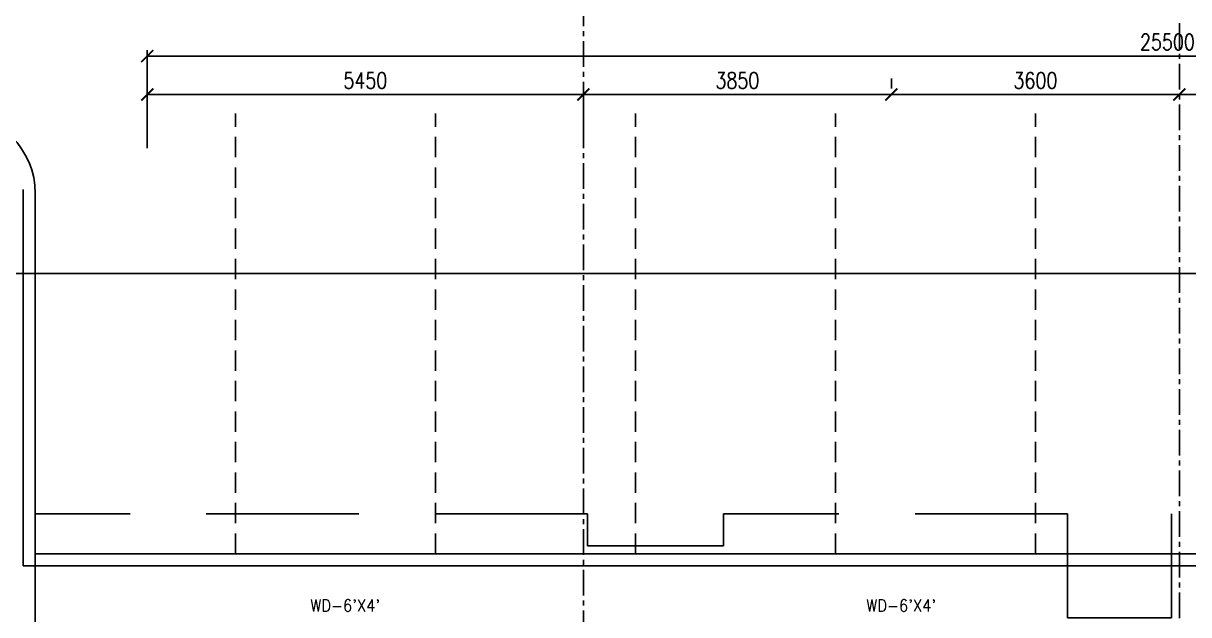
# Model space of a CAD drawing. Header units: millimetres. Extents: x -1288794 to 2153086, y -2701644 to -1335282.
# Drawn here: x 1609548 to 1624114, y -1473830 to -1466443 of the extents above; entities that cross this region are included whole.
import ezdxf

# ---------------------------------------------------------------- set-up
doc = ezdxf.new("R2010")
doc.units = ezdxf.units.MM
doc.header["$LTSCALE"] = 100
doc.header["$PDMODE"] = 34
for name, pattern in [('CENTER', [50.8, 31.75, -6.35, 6.35, -6.35]), ('DASHED', [19.05, 12.7, -6.35]), ('DASHED2', [9.525, 6.35, -3.175])]:
    doc.linetypes.add(name, pattern=pattern)
for name, color, linetype in [('A-ANNO-DIMS', 1, 'Continuous'), ('A-ANNO-TEXT', 8, 'Continuous'), ('A-AREA', 8, 'CENTER'), ('A-FLOR-OVHD', 4, 'DASHED2'), ('A-GRID', 253, 'CENTER'), ('L-WALK', 8, 'Continuous')]:
    doc.layers.add(name, color=color, linetype=linetype)
doc.styles.add('ROMANS', font='romans.shx', dxfattribs={"width": 0.8})
doc.dimstyles.new('100 of DIM2', dxfattribs={"dimscale": 0, "dimtxt": 200, "dimasz": 150, "dimexe": 75, "dimexo": 200, "dimgap": 75, "dimtad": 1, "dimdec": 0, "dimrnd": 5, "dimzin": 0, "dimdsep": 46, "dimtxsty": 'ROMANS', "dimblk": 'ARCHTICK', "dimcen": 100, "dimclrd": 94, "dimclre": 94, "dimclrt": 2, "dimadec": 0, "dimazin": 0, "dimtfac": 1, "dimtdec": 0, "dimtofl": 0, "dimtmove": 2, "dimatfit": 3, "dimldrblk": 'OPEN90', "dimfxl": 75, "dimtolj": 1, "dimtzin": 0, "dimarcsym": 0})

# ---------------------------------------------------------------- blocks, each defined once
blk = doc.blocks.new('_ArchTick')
at = {"color": 0, "linetype": 'ByBlock', "const_width": 0.15}
blk.add_lwpolyline([(-0.5, -0.5), (0.5, 0.5)], dxfattribs=at)
blk = doc.blocks.new('*D411')
at = {"layer": 'A-ANNO-DIMS', "color": 94, "lineweight": -2, "ltscale": 3, "transparency": 16777216}
for p, q in [((1620398, -1467131), (1620398, -1467256)), ((1623998, -1467131), (1623998, -1467256)), ((1620398, -1467331), (1623998, -1467331))]:
    blk.add_line(p, q, dxfattribs=at)
at = {"layer": 'Defpoints', "color": 0, "ltscale": 3, "transparency": 16777216}
for p in [(1620398, -1467331), (1623998, -1467331), (1623998, -1467331)]:
    blk.add_point(p, dxfattribs=at)
at = {"layer": 'A-ANNO-DIMS', "color": 94, "lineweight": -2, "ltscale": 3, "transparency": 16777216, "xscale": 150, "yscale": 150, "zscale": 150, "rotation": 180}
blk.add_blockref('_ArchTick', (1620398, -1467331), dxfattribs=at)
at = {"layer": 'A-ANNO-DIMS', "color": 94, "lineweight": -2, "ltscale": 3, "transparency": 16777216, "xscale": 150, "yscale": 150, "zscale": 150}
blk.add_blockref('_ArchTick', (1623998, -1467331), dxfattribs=at)
at = {"layer": 'A-ANNO-DIMS', "color": 2, "ltscale": 3, "transparency": 16777216, "insert": (1622198, -1467156), "char_height": 200, "attachment_point": 5, "style": 'ROMANS'}
blk.add_mtext('\\A1;3600', dxfattribs=at)
blk = doc.blocks.new('_Open90')
at = {"color": 0, "linetype": 'ByBlock', "lineweight": -2}
for p, q in [((0, 0), (-1, 0)), ((-0.5, 0.5), (0, 0)), ((0, 0), (-0.5, -0.5))]:
    blk.add_line(p, q, dxfattribs=at)
blk = doc.blocks.new('*D413')
at = {"layer": 'A-ANNO-DIMS', "color": 94, "lineweight": -2, "ltscale": 3, "transparency": 16777216}
for p, q in [((1611098, -1467807), (1611098, -1467256)), ((1611098, -1467331), (1616548, -1467331)), ((1616548, -1467807), (1616548, -1467256))]:
    blk.add_line(p, q, dxfattribs=at)
at = {"layer": 'Defpoints', "color": 0, "ltscale": 3, "transparency": 16777216}
for p in [(1616548, -1467331), (1611098, -1468007), (1616548, -1468007)]:
    blk.add_point(p, dxfattribs=at)
at = {"layer": 'A-ANNO-DIMS', "color": 94, "lineweight": -2, "ltscale": 3, "transparency": 16777216, "xscale": 150, "yscale": 150, "zscale": 150, "rotation": 180}
blk.add_blockref('_ArchTick', (1611098, -1467331), dxfattribs=at)
at = {"layer": 'A-ANNO-DIMS', "color": 94, "lineweight": -2, "ltscale": 3, "transparency": 16777216, "xscale": 150, "yscale": 150, "zscale": 150}
blk.add_blockref('_ArchTick', (1616548, -1467331), dxfattribs=at)
at = {"layer": 'A-ANNO-DIMS', "color": 2, "ltscale": 3, "transparency": 16777216, "insert": (1613823, -1467156), "char_height": 200, "attachment_point": 5, "style": 'ROMANS'}
blk.add_mtext('\\A1;5450', dxfattribs=at)
blk = doc.blocks.new('*D414')
at = {"layer": 'A-ANNO-DIMS', "color": 94, "lineweight": -2, "ltscale": 3, "transparency": 16777216}
for p, q in [((1620398, -1467131), (1620398, -1467256)), ((1616548, -1467807), (1616548, -1467256)), ((1616548, -1467331), (1620398, -1467331))]:
    blk.add_line(p, q, dxfattribs=at)
at = {"layer": 'Defpoints', "color": 0, "ltscale": 3, "transparency": 16777216}
for p in [(1620398, -1467331), (1620398, -1467331), (1616548, -1468007)]:
    blk.add_point(p, dxfattribs=at)
at = {"layer": 'A-ANNO-DIMS', "color": 94, "lineweight": -2, "ltscale": 3, "transparency": 16777216, "xscale": 150, "yscale": 150, "zscale": 150, "rotation": 180}
blk.add_blockref('_ArchTick', (1616548, -1467331), dxfattribs=at)
at = {"layer": 'A-ANNO-DIMS', "color": 94, "lineweight": -2, "ltscale": 3, "transparency": 16777216, "xscale": 150, "yscale": 150, "zscale": 150}
blk.add_blockref('_ArchTick', (1620398, -1467331), dxfattribs=at)
at = {"layer": 'A-ANNO-DIMS', "color": 2, "ltscale": 3, "transparency": 16777216, "insert": (1618473, -1467156), "char_height": 200, "attachment_point": 5, "style": 'ROMANS'}
blk.add_mtext('\\A1;3850', dxfattribs=at)
blk = doc.blocks.new('*D415')
at = {"layer": 'A-ANNO-DIMS', "color": 94, "lineweight": -2, "ltscale": 3, "transparency": 16777216}
for p, q in [((1623998, -1467131), (1623998, -1467256)), ((1628948, -1467131), (1628948, -1467256)), ((1623998, -1467331), (1628948, -1467331))]:
    blk.add_line(p, q, dxfattribs=at)
at = {"layer": 'Defpoints', "color": 0, "ltscale": 3, "transparency": 16777216}
for p in [(1623998, -1467331), (1628948, -1467331), (1628948, -1467331)]:
    blk.add_point(p, dxfattribs=at)
at = {"layer": 'A-ANNO-DIMS', "color": 94, "lineweight": -2, "ltscale": 3, "transparency": 16777216, "xscale": 150, "yscale": 150, "zscale": 150, "rotation": 180}
blk.add_blockref('_ArchTick', (1623998, -1467331), dxfattribs=at)
at = {"layer": 'A-ANNO-DIMS', "color": 94, "lineweight": -2, "ltscale": 3, "transparency": 16777216, "xscale": 150, "yscale": 150, "zscale": 150}
blk.add_blockref('_ArchTick', (1628948, -1467331), dxfattribs=at)
at = {"layer": 'A-ANNO-DIMS', "color": 2, "ltscale": 3, "transparency": 16777216, "insert": (1626473, -1467156), "char_height": 200, "attachment_point": 5, "style": 'ROMANS'}
blk.add_mtext('\\A1;4950', dxfattribs=at)
blk = doc.blocks.new('*D416')
at = {"layer": 'A-ANNO-DIMS', "color": 94, "lineweight": -2, "ltscale": 3, "transparency": 16777216}
for p, q in [((1611098, -1468002), (1611098, -1466776)), ((1611098, -1466851), (1636598, -1466851)), ((1636598, -1468002), (1636598, -1466776))]:
    blk.add_line(p, q, dxfattribs=at)
at = {"layer": 'Defpoints', "color": 0, "ltscale": 3, "transparency": 16777216}
for p in [(1636598, -1466851), (1611098, -1468202), (1636598, -1468202)]:
    blk.add_point(p, dxfattribs=at)
at = {"layer": 'A-ANNO-DIMS', "color": 94, "lineweight": -2, "ltscale": 3, "transparency": 16777216, "xscale": 150, "yscale": 150, "zscale": 150, "rotation": 180}
blk.add_blockref('_ArchTick', (1611098, -1466851), dxfattribs=at)
at = {"layer": 'A-ANNO-DIMS', "color": 94, "lineweight": -2, "ltscale": 3, "transparency": 16777216, "xscale": 150, "yscale": 150, "zscale": 150}
blk.add_blockref('_ArchTick', (1636598, -1466851), dxfattribs=at)
at = {"layer": 'A-ANNO-DIMS', "color": 2, "ltscale": 3, "transparency": 16777216, "insert": (1623848, -1466676), "char_height": 200, "attachment_point": 5, "style": 'ROMANS'}
blk.add_mtext('\\A1;25500', dxfattribs=at)

msp = doc.modelspace()

# ---------------------------------------------------------------- linework, layer by layer
at = {"layer": 'A-AREA', "ltscale": 15}
msp.add_line((1606698.2, -1469568.6), (1638798.2, -1469568.6), dxfattribs=at)
at = {"layer": 'A-FLOR-OVHD', "ltscale": 3}
msp.add_lwpolyline([(1632298.2, -1472568.6), (1623898.2, -1472568.6), (1623898.2, -1473868.6), (1622598.2, -1473868.6), (1622598.2, -1472568.6), (1618298.2, -1472568.6), (1618298.2, -1472968.6), (1616598.2, -1472968.6), (1616598.2, -1472568.6), (1609698.2, -1472568.6), (1609698.2, -1482218.6), (1608698.2, -1482218.6), (1608698.2, -1486718.6)], dxfattribs=at)
at = {"layer": 'A-GRID', "ltscale": 0.1}
for p, q in [((1616548.2, -1465142.6), (1616548.2, -1513277)), ((1623998.2, -1466442.6), (1623998.2, -1514577))]:
    msp.add_line(p, q, dxfattribs=at)
at = {"layer": 'L-WALK', "linetype": 'DASHED', "ltscale": 0.2}
for p, q in [((1612198.2, -1473068.6), (1612198.2, -1467568.6)), ((1614698.2, -1473068.6), (1614698.2, -1467568.6)), ((1617198.2, -1473068.6), (1617198.2, -1467568.6)), ((1619698.2, -1473068.6), (1619698.2, -1467568.6)), ((1622198.2, -1473068.6), (1622198.2, -1467568.6))]:
    msp.add_line(p, q, dxfattribs=at)
at = {"layer": 'L-WALK', "ltscale": 3}
for p, q in [((1609548.2, -1473218.6), (1609548.2, -1468517.4)), ((1609698.2, -1473068.6), (1609698.2, -1468517.4)), ((1609698.2, -1473068.6), (1632198.2, -1473068.6)), ((1609548.2, -1473218.6), (1632298.2, -1473218.6))]:
    msp.add_line(p, q, dxfattribs=at)
msp.add_arc((1608698.2, -1468568.6), 1000, 0, 90, dxfattribs=at)

# ---------------------------------------------------------------- texts
at = {"layer": 'A-ANNO-TEXT', "style": 'ROMANS', "width": 0.9}
for p in [(1613133.2, -1473790.5), (1620082.2, -1473790.5)]:
    msp.add_text("WD-6'X4'", height=150, dxfattribs=at).set_placement(p)

# ---------------------------------------------------------------- dimensions: what is measured, and where the dimension line sits
at = {"layer": 'A-ANNO-DIMS', "ltscale": 3}
for base, p1, p2, picture, middle in [((1636598.2, -1466851.3), (1611098.2, -1468201.9), (1636598.2, -1468201.9), '*D416', (1623848.2, -1466676.3)), ((1616548.2, -1467331.4), (1611098.2, -1468006.8), (1616548.2, -1468006.8), '*D413', (1613823.2, -1467156.4)), ((1620398.2, -1467331.4), (1616548.2, -1468006.8), (1620398.2, -1467331.4), '*D414', (1618473.2, -1467156.4)), ((1623998.2, -1467331.4), (1620398.2, -1467331.4), (1623998.2, -1467331.4), '*D411', (1622198.2, -1467156.4)), ((1628948.2, -1467331.4), (1623998.2, -1467331.4), (1628948.2, -1467331.4), '*D415', (1626473.2, -1467156.4))]:
    dim = msp.add_linear_dim(base=base, p1=p1, p2=p2, dimstyle='100 of DIM2', override={"dimscale": 1}, dxfattribs=at)
    dim.commit()
    dim.dimension.update_dxf_attribs({"geometry": picture, "text_midpoint": middle})

doc.saveas('drawing.dxf')
